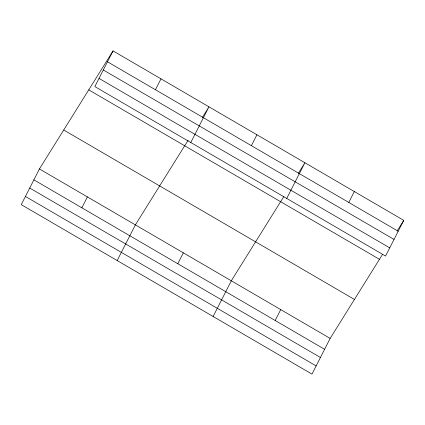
<?xml version="1.0" encoding="UTF-8"?>
<svg xmlns="http://www.w3.org/2000/svg" width="425" height="425" viewBox="0 0 425 425"><rect width="100%" height="100%" fill="white"/><g stroke="black" fill="none" stroke-linecap="round" stroke-linejoin="round"><path stroke-width="0.64" d="M113.029 50.899L94.849 86.588L385.565 256.047L403.75 220.363L113.029 50.899L39.435 168.953L21.25 204.637L311.971 374.101L330.151 338.412L382.585 254.309M81.855 207.804L87.401 196.913M155.449 89.749L161.001 78.859M117.188 260.562L135.373 224.878L188.153 140.213M190.782 142.508L208.967 106.824L202.374 117.396M177.793 263.723L183.34 252.838M251.387 145.669L256.934 134.783M213.127 316.482L231.306 280.797L283.741 196.69M286.721 198.427L304.906 162.743L298.313 173.32M275.182 320.493L280.728 309.607M348.782 202.438L354.328 191.553M397.157 230.934L403.75 220.363M107.483 61.79L398.204 231.248M103.312 69.971L394.033 239.429M99.014 78.402L389.736 247.865M88.745 89.856L379.461 259.319M63.718 129.997L354.439 299.455M39.435 168.953L330.151 338.412M33.883 179.844L324.604 349.302M29.718 188.025L320.434 357.483M25.42 196.456L316.142 365.92"/></g></svg>
